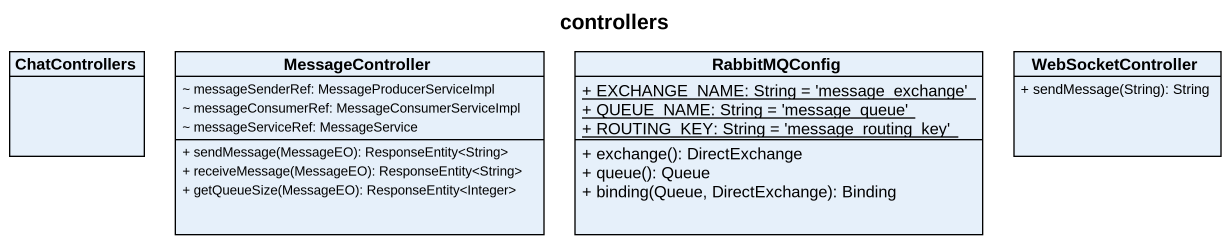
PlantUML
@startuml
title controllers
hide circle
hide empty members
skinparam classAttributeIconSize 0
class ChatControllers
class MessageController {
  ~ messageSenderRef: MessageProducerServiceImpl
  ~ messageConsumerRef: MessageConsumerServiceImpl
  ~ messageServiceRef: MessageService
  + sendMessage(MessageEO): ResponseEntity<String>
  + receiveMessage(MessageEO): ResponseEntity<String>
  + getQueueSize(MessageEO): ResponseEntity<Integer>
}
class RabbitMQConfig {
  {static} + EXCHANGE_NAME: String = 'message_exchange'
  {static} + QUEUE_NAME: String = 'message_queue'
  {static} + ROUTING_KEY: String = 'message_routing_key'
  + exchange(): DirectExchange
  + queue(): Queue
  + binding(Queue, DirectExchange): Binding
}
class WebSocketController {
  + sendMessage(String): String
}
@enduml
